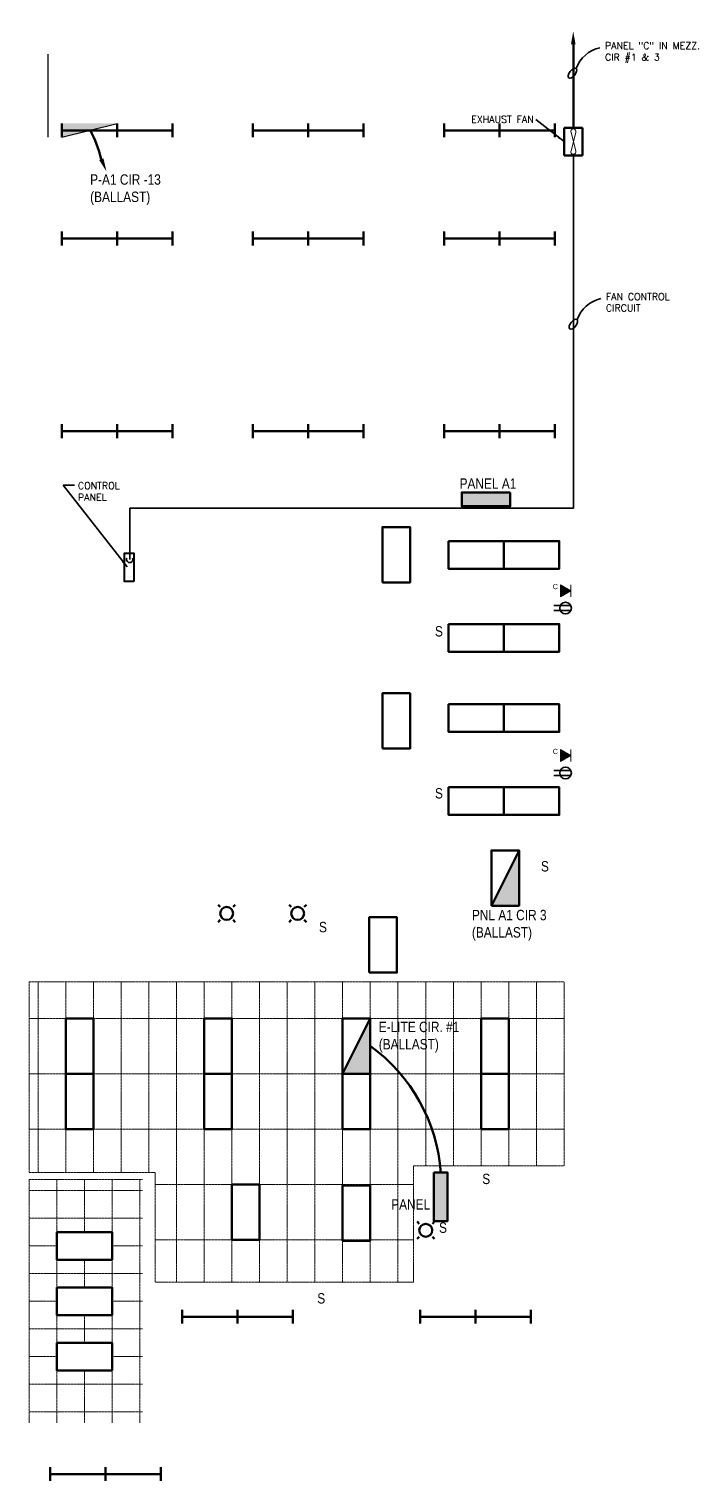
# Model space of a CAD drawing. Header units: inches. Extents: x 8 to 2211, y 16 to 2401.
# Drawn here: x 8 to 589, y 16 to 1275 of the extents above; entities that cross this region are included whole.
import ezdxf
from ezdxf.enums import TextEntityAlignment as Align

# ---------------------------------------------------------------- set-up
doc = ezdxf.new("R2010")
doc.units = ezdxf.units.IN
doc.header["$LTSCALE"] = 0.25
doc.header["$MEASUREMENT"] = 0
doc.linetypes.add('HIDDEN', pattern=[0.375, 0.25, -0.125])
for name, color, linetype, lineweight in [('A-CLNG', 13, 'HIDDEN', 15), ('E-CTRL-DATA', 40, 'FENCELINE1', 35), ('E-CTRL-PANL', 33, 'Continuous', 50), ('E-LITE', 50, 'Continuous', 50), ('E-LITE-FLOR', 6, 'Continuous', 50), ('E-LITE-TEXT', 191, 'Continuous', 35), ('E-POWR-CIRC', 4, 'Continuous', 50), ('E-POWR-MOTR', 3, 'Continuous', 50), ('E-POWR-RECP', 4, 'Continuous', 35), ('G-ANNO-KEYN', 3, 'Continuous', 35), ('G-ANNO-TEXT', 3, 'Continuous', 35)]:
    doc.layers.add(name, color=color, linetype=linetype, lineweight=lineweight)
doc.layers.add('E-LITE-EXIT', color=3, linetype='Continuous')
doc.layers.add('LG_SECDET', color=1, linetype='Continuous')
doc.styles.add('NOTE', font='ARIALN.TTF', dxfattribs={"height": 0.09375})
doc.styles.add('romans', font='romans.shx')
doc.styles.add('romans48', font='romans.shx')
doc.styles.add('romans96', font='romans.shx', dxfattribs={"height": 9})
doc.linetypes.add('FENCELINE1', pattern='A,0.25,-0.1,[133,ltypeshp.shx,S=0.1,R=0,X=-0.1,Y=0],-0.1,1', length=1.45)
doc.dimstyles.new('pfe-dim-1', dxfattribs={"dimtxt": 0.09375, "dimasz": 0.09375, "dimexe": 0.09375, "dimexo": 0.09375, "dimgap": 0.03, "dimtad": 1, "dimdec": 5, "dimzin": 2, "dimdsep": 46, "dimlunit": 4, "dimtxsty": 'romans', "dimblk": 'ARCHTICK', "dimcen": 0.09, "dimdle": 0.09375, "dimclrd": 256, "dimclre": 256, "dimclrt": 256, "dimadec": 0, "dimazin": 0, "dimtfac": 0.8, "dimtdec": 5, "dimtofl": 0, "dimtmove": 0, "dimatfit": 3, "dimfxl": 1, "dimfrac": 1, "dimtolj": 1, "dimtzin": 0, "dimlwd": -1, "dimlwe": -1, "dimarcsym": 0})

# ---------------------------------------------------------------- blocks, each defined once
blk = doc.blocks.new('_ArchTick')
at = {"color": 0, "linetype": 'ByBlock', "lineweight": 9, "const_width": 0.15}
blk.add_lwpolyline([(-0.5, -0.5), (0.5, 0.5)], dxfattribs=at)
blk = doc.blocks.new('s1')
at = {"style": 'NOTE'}
blk.add_text('S', height=9, dxfattribs=at).set_placement((6.3, -0.1), align=Align.MIDDLE_CENTER)
blk = doc.blocks.new('ARROW')
at = {"flags": 128}
blk.add_lwpolyline([(0, 0, 0, 4, 0), (-11.4, 0, 4, 4, 0)], format="xyseb", dxfattribs=at)
blk = doc.blocks.new('120v')
for p, q in [((0.5, 2.2), (15.2, 2.2)), ((0.5, -2.2), (15.2, -2.2))]:
    blk.add_line(p, q)
blk.add_circle((5.1, 0), 5.06)
blk = doc.blocks.new('comm1')
blk.add_hatch(color=6).paths.add_polyline_path([(0, 0), (-9, 5.2), (-9, -5.2)])
at = {"color": 7, "linetype": 'Continuous', "lineweight": 0}
for p, q in [((-9, -5.2), (-9, 5.2)), ((-9, 5.2), (0, 0)), ((0, 0), (-9, -5.2)), ((-0.2, 0.1), (-0.2, 0.1)), ((0, -5.2), (0, 5.2))]:
    blk.add_line(p, q, dxfattribs=at)
blk.add_point((-0.2, 0.1), dxfattribs=at)
blk.add_point((-0.2, 0.1), dxfattribs=at)
at = {"style": 'NOTE'}
blk.add_text('C', height=4.5, dxfattribs=at).set_placement((-11.3, 0), align=Align.BOTTOM_RIGHT)

msp = doc.modelspace()

# ---------------------------------------------------------------- hatches: boundary and pattern name
at = {"layer": 'E-LITE-EXIT'}
msp.add_hatch(color=256, dxfattribs=at).paths.add_polyline_path([(36.4, 1181.4), (84.4, 1193.4), (36.4, 1193.4)])
at = {"layer": 'E-LITE-FLOR'}
for points in [[(425.3, 873.4), (383.3, 873.4), (383.3, 861.4), (425.3, 861.4)], [(304, 417.2), (280, 369.2), (304, 369.2)], [(359, 283.5), (359, 241.5), (371, 241.5), (371, 283.5)]]:
    msp.add_hatch(color=256, dxfattribs=at).paths.add_polyline_path(points)
h = msp.add_hatch(color=256, dxfattribs=at)
h.paths.add_polyline_path([(433, 563), (409, 515), (427.9, 515, -0.077414), (433, 524.8)])
h.paths.add_polyline_path([(433, 524.8, 0.077414), (427.9, 515), (433, 515)], flags=17)

# ---------------------------------------------------------------- linework, layer by layer
at = {"layer": 'A-CLNG'}
for p, q in [((16, 283.5), (16, 449)), ((40, 283.5), (40, 449)), ((64, 283.5), (64, 449)), ((88, 283.5), (88, 449)), ((112, 283.5), (112, 449)), ((136, 188.5), (136, 449)), ((160, 188.5), (160, 449)), ((184, 188.5), (184, 449)), ((208, 188.5), (208, 449)), ((232, 188.5), (232, 449)), ((256, 188.5), (256, 449)), ((280, 188.5), (280, 449)), ((304, 188.5), (304, 449)), ((328, 188.5), (328, 449)), ((352, 289.5), (352, 449)), ((376, 289.5), (376, 449)), ((400, 289.5), (400, 449)), ((424, 289.5), (424, 449)), ((448, 289.5), (448, 449)), ((472, 417.2), (8, 417.2)), ((472, 369.2), (8, 369.2)), ((472, 321.2), (8, 321.2)), ((8, 277.5), (8, 66.5)), ((106.5, 277.5), (8, 277.5)), ((32, 277.5), (32, 66.5)), ((56, 277.5), (56, 232)), ((80, 277.5), (80, 66.5)), ((104, 277.5), (104, 66.5)), ((106.5, 268), (8, 268)), ((341.5, 273.2), (117.5, 273.2)), ((106.5, 244), (8, 244)), ((32, 220), (8, 220)), ((106.5, 220), (80, 220)), ((341.5, 225.2), (117.5, 225.2)), ((56, 208), (56, 184)), ((106.5, 196), (8, 196)), ((32, 172), (8, 172)), ((106.5, 172), (80, 172)), ((56, 160), (56, 136)), ((106.5, 148), (8, 148)), ((32, 124), (8, 124)), ((106.5, 124), (80, 124)), ((56, 112), (56, 66.5)), ((106.5, 100), (8, 100)), ((106.5, 76), (8, 76))]:
    msp.add_line(p, q, dxfattribs=at)
at = {"layer": 'A-CLNG', "flags": 128}
msp.add_lwpolyline([(8, 449), (472, 449), (472, 289.5), (341.5, 289.5), (341.5, 188.5), (117.5, 188.5), (117.5, 283.5), (8, 283.5)], close=True, dxfattribs=at)
at = {"layer": 'E-CTRL-DATA'}
for p, q in [((480.1, 1165.7), (480.1, 859.9)), ((480.1, 859.9), (95.3, 859.9)), ((95.3, 859.9), (95.3, 815.3))]:
    msp.add_line(p, q, dxfattribs=at)
msp.add_arc((95.3, 815.3), 2.73, 153.5851, 26.4149, dxfattribs=at)
at = {"layer": 'E-CTRL-PANL', "color": 1, "linetype": 'Continuous', "lineweight": 40, "flags": 128}
msp.add_lwpolyline([(99, 796.3), (90.8, 796.3), (90.8, 820.8), (99, 820.8)], close=True, dxfattribs=at)
at = {"layer": 'E-LITE'}
for p, q in [((346.5, 239.1), (344.6, 241)), ((357.8, 239.1), (359.6, 241)), ((346.5, 227.8), (344.6, 226)), ((357.8, 227.8), (359.6, 226))]:
    msp.add_line(p, q, dxfattribs=at)
msp.add_circle((352.1, 233.5), 5.62, dxfattribs=at)
at = {"layer": 'E-LITE-EXIT'}
for p, q in [((24.4, 1253.4), (24.4, 1181.4)), ((36.4, 1193.4), (36.4, 1181.4)), ((36.4, 1181.4), (84.4, 1193.4))]:
    msp.add_line(p, q, dxfattribs=at)
at = {"layer": 'E-LITE-FLOR'}
for p, q in [((36.4, 1193.4), (36.4, 1181.4)), ((132.4, 1187.4), (36.4, 1187.4)), ((84.4, 1193.4), (84.4, 1181.4)), ((132.4, 1193.4), (132.4, 1181.4)), ((202.2, 1193.4), (202.2, 1181.4)), ((298.2, 1187.4), (202.2, 1187.4)), ((250.2, 1193.4), (250.2, 1181.4)), ((298.2, 1193.4), (298.2, 1181.4)), ((368.1, 1193.4), (368.1, 1181.4)), ((464.1, 1187.4), (368.1, 1187.4)), ((416.1, 1193.4), (416.1, 1181.4)), ((464.1, 1193.4), (464.1, 1181.4)), ((36.4, 1099.6), (36.4, 1087.6)), ((84.4, 1099.6), (84.4, 1087.6)), ((132.4, 1099.6), (132.4, 1087.6)), ((202.2, 1099.6), (202.2, 1087.6)), ((250.2, 1099.6), (250.2, 1087.6)), ((298.2, 1099.6), (298.2, 1087.6)), ((368.1, 1099.6), (368.1, 1087.6)), ((416.1, 1099.6), (416.1, 1087.6)), ((464.1, 1099.6), (464.1, 1087.6)), ((132.4, 1093.6), (36.4, 1093.6)), ((298.2, 1093.6), (202.2, 1093.6)), ((464.1, 1093.6), (368.1, 1093.6)), ((36.4, 932.5), (36.4, 920.5)), ((84.4, 932.5), (84.4, 920.5)), ((132.4, 932.5), (132.4, 920.5)), ((202.2, 932.5), (202.2, 920.5)), ((250.2, 932.5), (250.2, 920.5)), ((298.2, 932.5), (298.2, 920.5)), ((368.1, 932.5), (368.1, 920.5)), ((416.1, 932.5), (416.1, 920.5)), ((464.1, 932.5), (464.1, 920.5)), ((132.4, 926.5), (36.4, 926.5)), ((298.2, 926.5), (202.2, 926.5)), ((464.1, 926.5), (368.1, 926.5)), ((409, 515), (433, 563)), ((173.8, 514), (171.9, 515.8)), ((185, 514), (186.9, 515.8)), ((235.4, 514), (233.5, 515.8)), ((246.7, 514), (248.5, 515.8)), ((173.8, 502.7), (171.9, 500.8)), ((185, 502.7), (186.9, 500.8)), ((235.4, 502.7), (233.5, 500.8)), ((246.7, 502.7), (248.5, 500.8)), ((280, 369.2), (304, 417.2)), ((140.8, 164.6), (140.8, 152.6)), ((188.8, 164.6), (188.8, 152.6)), ((236.8, 164.6), (236.8, 152.6)), ((347.1, 164.6), (347.1, 152.6)), ((395.1, 164.6), (395.1, 152.6)), ((443.1, 164.6), (443.1, 152.6)), ((236.8, 158.6), (140.8, 158.6)), ((443.1, 158.6), (347.1, 158.6)), ((26.2, 28.1), (26.2, 16.1)), ((74.2, 28.1), (74.2, 16.1)), ((122.2, 28.1), (122.2, 16.1)), ((122.2, 22.1), (26.2, 22.1))]:
    msp.add_line(p, q, dxfattribs=at)
at = {"layer": 'E-LITE-FLOR', "flags": 128}
for points in [[(425.3, 873.4), (383.3, 873.4), (383.3, 861.4), (425.3, 861.4)], [(314.5, 795.3), (314.5, 843.3), (338.5, 843.3), (338.5, 795.3)], [(371.8, 831.2), (419.8, 831.2), (419.8, 807.2), (371.8, 807.2)], [(419.8, 831.2), (467.8, 831.2), (467.8, 807.2), (419.8, 807.2)], [(371.8, 759.2), (419.8, 759.2), (419.8, 735.2), (371.8, 735.2)], [(419.8, 759.2), (467.8, 759.2), (467.8, 735.2), (419.8, 735.2)], [(314.5, 651.3), (314.5, 699.3), (338.5, 699.3), (338.5, 651.3)], [(371.8, 689.7), (419.8, 689.7), (419.8, 665.7), (371.8, 665.7)], [(419.8, 689.7), (467.8, 689.7), (467.8, 665.7), (419.8, 665.7)], [(371.8, 617.7), (419.8, 617.7), (419.8, 593.7), (371.8, 593.7)], [(419.8, 617.7), (467.8, 617.7), (467.8, 593.7), (419.8, 593.7)], [(409, 515), (409, 563), (433, 563), (433, 515)], [(303, 457), (303, 505), (327, 505), (327, 457)], [(40, 369.2), (40, 417.2), (64, 417.2), (64, 369.2)], [(160, 369.2), (160, 417.2), (184, 417.2), (184, 369.2)], [(280, 369.2), (280, 417.2), (304, 417.2), (304, 369.2)], [(400, 369.2), (400, 417.2), (424, 417.2), (424, 369.2)], [(40, 321.2), (40, 369.2), (64, 369.2), (64, 321.2)], [(160, 321.2), (160, 369.2), (184, 369.2), (184, 321.2)], [(280, 321.2), (280, 369.2), (304, 369.2), (304, 321.2)], [(400, 321.2), (400, 369.2), (424, 369.2), (424, 321.2)], [(359, 283.5), (359, 241.5), (371, 241.5), (371, 283.5)], [(184, 225.2), (184, 273.2), (208, 273.2), (208, 225.2)], [(279.9, 224.4), (279.9, 272.4), (303.9, 272.4), (303.9, 224.4)], [(32, 232), (80, 232), (80, 208), (32, 208)], [(32, 184), (80, 184), (80, 160), (32, 160)], [(32, 136), (80, 136), (80, 112), (32, 112)]]:
    msp.add_lwpolyline(points, close=True, dxfattribs=at)
at = {"layer": 'E-LITE-FLOR'}
for centre in [(179.4, 508.3), (241, 508.3)]:
    msp.add_circle(centre, 5.62, dxfattribs=at)
for centre, radius, start, end in [((-39.5, 1134.7), 113.6, 14.1081, 27.8807), ((217.3, 273.2), 148.1, 3.9793, 54.1521)]:
    msp.add_arc(centre, radius, start, end, dxfattribs=at)
at = {"layer": 'E-POWR-CIRC'}
msp.add_line((480.1, 1189.7), (480.1, 1263.3), dxfattribs=at)
at = {"layer": 'E-POWR-MOTR'}
for p, q in [((472.1, 1189.7), (472.1, 1165.7)), ((472.1, 1189.7), (488.1, 1189.7)), ((488.1, 1189.7), (488.1, 1165.7)), ((472.1, 1165.7), (488.1, 1165.7))]:
    msp.add_line(p, q, dxfattribs=at)
at = {"layer": 'E-POWR-MOTR', "lineweight": 9}
for p, q in [((478.1, 1185.7), (482.1, 1169.7)), ((482.1, 1185.7), (478.1, 1169.7))]:
    msp.add_line(p, q, dxfattribs=at)
for centre, start, end in [((480.1, 1186.5), 337.1122, 202.8878), ((480.1, 1168.9), 157.2324, 22.7676)]:
    msp.add_arc(centre, 2.17, start, end, dxfattribs=at)
at = {"layer": 'G-ANNO-KEYN'}
for centre in [(509.4, 1231.2), (510.2, 1013.6)]:
    msp.add_arc(centre, 28.6, 102.5968, 160.0232, dxfattribs=at)
for centre in [(479.3, 1236.9), (480.1, 1019.3)]:
    msp.add_ellipse(centre, major_axis=(-3.18, -4.05), ratio=0.491222, dxfattribs=at)

# ---------------------------------------------------------------- block references
at = {"layer": 'E-LITE-FLOR', "rotation": 292.7266948313984}
msp.add_blockref('ARROW', (75.1, 1151.9), dxfattribs=at)
at = {"layer": 'E-LITE-FLOR'}
for name, p in [('comm1', (478, 788.2)), ('s1', (357.2, 753.1)), ('comm1', (478, 645.2)), ('s1', (357.2, 612.6)), ('s1', (449.1, 549.3)), ('s1', (256.6, 496.6)), ('s1', (398.2, 278.2)), ('s1', (360.7, 235.9)), ('s1', (255.1, 174.6))]:
    msp.add_blockref(name, p, dxfattribs=at)
at = {"layer": 'E-POWR-CIRC', "rotation": 90}
msp.add_blockref('ARROW', (480, 1273.3), dxfattribs=at)
at = {"layer": 'E-POWR-RECP', "rotation": 180}
for p in [(478.4, 773.1), (478.4, 630.1)]:
    msp.add_blockref('120v', p, dxfattribs=at)

# ---------------------------------------------------------------- texts
at = {"layer": 'E-LITE-TEXT', "char_height": 9, "width": 81.187, "attachment_point": 1, "style": 'NOTE'}
for s, insert in [('P-A1 CIR -13\\P(BALLAST)', (61, 1149.3)), ('PANEL A1', (381.4, 885.6)), ('PNL A1 CIR 3\\P(BALLAST)', (392.1, 511.4)), ('E-LITE CIR. #1\\P(BALLAST)', (311.3, 414.4)), ('PANEL', (322.1, 260.5))]:
    msp.add_mtext(s, dxfattribs=dict(at, insert=insert))
at = {"layer": 'G-ANNO-KEYN', "char_height": 6, "attachment_point": 1, "style": 'romans48'}
for s, insert, width in [('PANEL "C" IN MEZZ.\\PCIR #1 & 3', (507.5, 1263.9), 130.432), ('FAN CONTROL\\PCIRCUIT', (508.3, 1046.3), 70.325)]:
    msp.add_mtext(s, dxfattribs=dict(at, insert=insert, width=width))
at = {"layer": 'G-ANNO-TEXT', "insert": (445.7, 1193.9), "char_height": 6, "attachment_point": 9, "style": 'romans'}
msp.add_mtext('EXHAUST FAN', dxfattribs=at)
at = {"layer": 'G-ANNO-TEXT', "insert": (50.4, 892.3), "char_height": 6, "width": 235.455, "attachment_point": 1, "style": 'romans'}
msp.add_mtext('{\\L\\P}CONTROL\\PPANEL', dxfattribs=at)
at = {"layer": 'LG_SECDET', "ltscale": 0.0625, "insert": (56.2, 884.2), "char_height": 9, "attachment_point": 1, "style": 'romans96'}
msp.add_mtext('\\A1;', dxfattribs=at)

# ---------------------------------------------------------------- leaders
at = {"layer": 'G-ANNO-TEXT'}
for points, override in [([(472.1, 1177.7), (447.6, 1196.9)], {"dimscale": 63.999994, "dimgap": 0.03, "dimtad": 0}), ([(93, 808.9), (37.6, 879.7), (47.5, 879.7)], {"dimscale": 63.999994})]:
    msp.add_leader(points, dimstyle='pfe-dim-1', override=override, dxfattribs=at)

doc.saveas('drawing.dxf')
